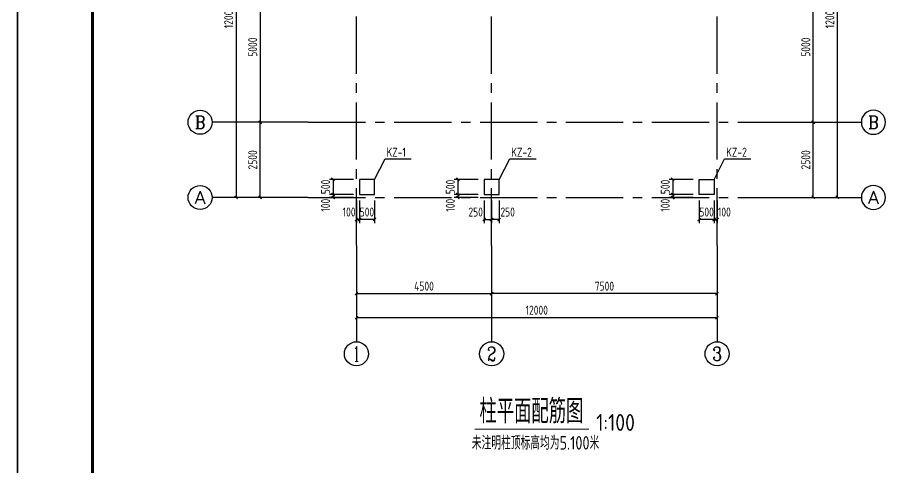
# Model space of a CAD drawing. Header units: millimetres. Extents: x 893615 to 897539, y 39650 to 40458.
# Drawn here: x 895747.4 to 896036.9, y 39944.7 to 40094.4 of the extents above; entities that cross this region are included whole.
import ezdxf
from ezdxf.enums import TextEntityAlignment as Align

# ---------------------------------------------------------------- set-up
doc = ezdxf.new("R2010")
doc.units = ezdxf.units.MM
doc.header["$LTSCALE"] = 1000
doc.header["$MEASUREMENT"] = 0
doc.linetypes.add('CENTER2', pattern=[28.575, 19.05, -3.175, 3.175, -3.175])
for name, color, linetype in [('AXIS', 3, 'Continuous'), ('AXIS_TEXT', 7, 'Continuous'), ('DIM', 7, 'Continuous'), ('DOTE', 1, 'Continuous'), ('PUB_TEXT', 7, 'Continuous'), ('文字', 7, 'Continuous'), ('柱', 2, 'Continuous'), ('柱__钢筋标注', 7, 'Continuous')]:
    doc.layers.add(name, color=color, linetype=linetype)
doc.styles.add('_TCH_AXIS', font='COMPLEX', dxfattribs={"bigfont": 'GBCBIG'})
doc.styles.add('COMPLEX', font='COMPLEX')
doc.styles.add('GBHZ', font='gbenor.shx', dxfattribs={"width": 0.9, "bigfont": 'gbcbig.shx'})
doc.styles.get("Standard").update_dxf_attribs({"font": 'gbenor.shx', "bigfont": 'gbcbig.shx'})
doc.dimstyles.new('Y100', dxfattribs={"dimscale": 0, "dimtxt": 3, "dimasz": 0.01, "dimexe": 1.2, "dimexo": 2, "dimgap": 1, "dimtad": 1, "dimdec": 0, "dimlfac": 100, "dimzin": 0, "dimdsep": 46, "dimtxsty": 'GBHZ', "dimblk": 'DX', "dimcen": 0.09, "dimdle": 1, "dimclrd": 7, "dimclre": 7, "dimclrt": 7, "dimadec": 0, "dimazin": 0, "dimtfac": 1, "dimtdec": 0, "dimtix": 1, "dimtmove": 2, "dimatfit": 3, "dimldrblk": 'DX', "dimfxl": 0, "dimtolj": 1, "dimtzin": 0, "dimarcsym": 0})

# ---------------------------------------------------------------- blocks, each defined once
blk = doc.blocks.new('_AXISO')
blk.add_circle((0, 0), 0.5)
at = {"layer": 'AXIS_TEXT', "style": 'COMPLEX', "width": 1.041667}
blk.add_attdef('A', text='', height=0.56, dxfattribs=at).set_placement((-0.25, -0.28), (0.25, -0.28), align=Align.FIT)
blk = doc.blocks.new('DX')
at = {"color": 0, "linetype": 'ByBlock', "const_width": 40}
blk.add_lwpolyline([(-54, -51), (46, 49)], dxfattribs=at)
blk = doc.blocks.new('*D186')
at = {"layer": 'Defpoints', "color": 0, "transparency": 16777216}
for p in [(895828.21, 40059.51), (895844.21, 40059.51), (895844.21, 40034.51)]:
    blk.add_point(p, dxfattribs=at)
at = {"layer": 'dim', "color": 7, "lineweight": -2, "transparency": 16777216}
for p, q in [((895842.21, 40059.51), (895827.01, 40059.51)), ((895828.21, 40034.52), (895828.21, 40059.5)), ((895842.21, 40034.51), (895827.01, 40034.51))]:
    blk.add_line(p, q, dxfattribs=at)
at = {"layer": 'dim', "color": 7, "lineweight": -2, "transparency": 16777216, "xscale": 0.01, "yscale": 0.01, "zscale": 0.01}
for p, rotation in [((895828.21, 40059.51), 90), ((895828.21, 40034.51), 270)]:
    blk.add_blockref('DX', p, dxfattribs=dict(at, rotation=rotation))
at = {"layer": 'dim', "color": 7, "transparency": 16777216, "insert": (895825.71, 40047.01), "char_height": 3, "attachment_point": 5, "rotation": 90, "style": 'GBHZ'}
blk.add_mtext('\\A1;2500', dxfattribs=at)
blk = doc.blocks.new('*D188')
at = {"layer": 'Defpoints', "color": 0, "transparency": 16777216}
for p in [(895844.21, 40154.51), (895820.21, 40034.51), (895844.21, 40034.51)]:
    blk.add_point(p, dxfattribs=at)
at = {"layer": 'dim', "color": 7, "lineweight": -2, "transparency": 16777216}
for p, q in [((895842.21, 40154.51), (895819.01, 40154.51)), ((895820.21, 40154.5), (895820.21, 40034.52)), ((895842.21, 40034.51), (895819.01, 40034.51))]:
    blk.add_line(p, q, dxfattribs=at)
at = {"layer": 'dim', "color": 7, "lineweight": -2, "transparency": 16777216, "xscale": 0.01, "yscale": 0.01, "zscale": 0.01}
for p, rotation in [((895820.21, 40154.51), 90), ((895820.21, 40034.51), 270)]:
    blk.add_blockref('DX', p, dxfattribs=dict(at, rotation=rotation))
at = {"layer": 'dim', "color": 7, "transparency": 16777216, "insert": (895817.71, 40094.51), "char_height": 3, "attachment_point": 5, "rotation": 90, "style": 'GBHZ'}
blk.add_mtext('\\A1;12000', dxfattribs=at)
blk = doc.blocks.new('*D189')
at = {"layer": 'Defpoints', "color": 0, "transparency": 16777216}
for p in [(895860.21, 40018.51), (895905.21, 40018.51), (895905.21, 40002.51)]:
    blk.add_point(p, dxfattribs=at)
at = {"layer": 'dim', "color": 7, "lineweight": -2, "transparency": 16777216}
for p, q in [((895860.21, 40016.51), (895860.21, 40001.31)), ((895905.21, 40016.51), (895905.21, 40001.31)), ((895860.22, 40002.51), (895905.2, 40002.51))]:
    blk.add_line(p, q, dxfattribs=at)
at = {"layer": 'dim', "color": 7, "lineweight": -2, "transparency": 16777216, "xscale": 0.01, "yscale": 0.01, "zscale": 0.01, "rotation": 180}
blk.add_blockref('DX', (895860.21, 40002.51), dxfattribs=at)
at = {"layer": 'dim', "color": 7, "lineweight": -2, "transparency": 16777216, "xscale": 0.01, "yscale": 0.01, "zscale": 0.01}
blk.add_blockref('DX', (895905.21, 40002.51), dxfattribs=at)
at = {"layer": 'dim', "color": 7, "transparency": 16777216, "insert": (895882.71, 40005.01), "char_height": 3, "attachment_point": 5, "style": 'GBHZ'}
blk.add_mtext('\\A1;4500', dxfattribs=at)
blk = doc.blocks.new('*D190')
at = {"layer": 'Defpoints', "color": 0, "transparency": 16777216}
for p in [(895860.21, 40018.51), (895980.21, 40018.51), (895860.21, 39994.51)]:
    blk.add_point(p, dxfattribs=at)
at = {"layer": 'dim', "color": 7, "lineweight": -2, "transparency": 16777216}
for p, q in [((895860.21, 40016.51), (895860.21, 39993.31)), ((895980.21, 40016.51), (895980.21, 39993.31)), ((895980.2, 39994.51), (895860.22, 39994.51))]:
    blk.add_line(p, q, dxfattribs=at)
at = {"layer": 'dim', "color": 7, "lineweight": -2, "transparency": 16777216, "xscale": 0.01, "yscale": 0.01, "zscale": 0.01, "rotation": 180}
blk.add_blockref('DX', (895860.21, 39994.51), dxfattribs=at)
at = {"layer": 'dim', "color": 7, "lineweight": -2, "transparency": 16777216, "xscale": 0.01, "yscale": 0.01, "zscale": 0.01}
blk.add_blockref('DX', (895980.21, 39994.51), dxfattribs=at)
at = {"layer": 'dim', "color": 7, "transparency": 16777216, "insert": (895920.21, 39997.01), "char_height": 3, "attachment_point": 5, "style": 'GBHZ'}
blk.add_mtext('\\A1;12000', dxfattribs=at)
blk = doc.blocks.new('*D194')
at = {"layer": 'Defpoints', "color": 0, "transparency": 16777216}
for p in [(895996.21, 40059.51), (896012.21, 40059.51), (895996.21, 40034.51)]:
    blk.add_point(p, dxfattribs=at)
at = {"layer": 'dim', "color": 7, "lineweight": -2, "transparency": 16777216}
for p, q in [((895998.21, 40059.51), (896013.41, 40059.51)), ((896012.21, 40034.52), (896012.21, 40059.5)), ((895998.21, 40034.51), (896013.41, 40034.51))]:
    blk.add_line(p, q, dxfattribs=at)
at = {"layer": 'dim', "color": 7, "lineweight": -2, "transparency": 16777216, "xscale": 0.01, "yscale": 0.01, "zscale": 0.01}
for p, rotation in [((896012.21, 40059.51), 90), ((896012.21, 40034.51), 270)]:
    blk.add_blockref('DX', p, dxfattribs=dict(at, rotation=rotation))
at = {"layer": 'dim', "color": 7, "transparency": 16777216, "insert": (896009.71, 40047.01), "char_height": 3, "attachment_point": 5, "rotation": 90, "style": 'GBHZ'}
blk.add_mtext('\\A1;2500', dxfattribs=at)
blk = doc.blocks.new('*D195')
at = {"layer": 'Defpoints', "color": 0, "transparency": 16777216}
for p in [(895996.21, 40109.51), (896012.21, 40109.51), (895996.21, 40059.51)]:
    blk.add_point(p, dxfattribs=at)
at = {"layer": 'dim', "color": 7, "lineweight": -2, "transparency": 16777216}
for p, q in [((895998.21, 40109.51), (896013.41, 40109.51)), ((896012.21, 40059.52), (896012.21, 40109.5)), ((895998.21, 40059.51), (896013.41, 40059.51))]:
    blk.add_line(p, q, dxfattribs=at)
at = {"layer": 'dim', "color": 7, "lineweight": -2, "transparency": 16777216, "xscale": 0.01, "yscale": 0.01, "zscale": 0.01}
for p, rotation in [((896012.21, 40109.51), 90), ((896012.21, 40059.51), 270)]:
    blk.add_blockref('DX', p, dxfattribs=dict(at, rotation=rotation))
at = {"layer": 'dim', "color": 7, "transparency": 16777216, "insert": (896009.71, 40084.51), "char_height": 3, "attachment_point": 5, "rotation": 90, "style": 'GBHZ'}
blk.add_mtext('\\A1;5000', dxfattribs=at)
blk = doc.blocks.new('*D197')
at = {"layer": 'Defpoints', "color": 0, "transparency": 16777216}
for p in [(895996.21, 40154.51), (895996.21, 40034.51), (896020.21, 40034.51)]:
    blk.add_point(p, dxfattribs=at)
at = {"layer": 'dim', "color": 7, "lineweight": -2, "transparency": 16777216}
for p, q in [((895998.21, 40154.51), (896021.41, 40154.51)), ((896020.21, 40154.5), (896020.21, 40034.52)), ((895998.21, 40034.51), (896021.41, 40034.51))]:
    blk.add_line(p, q, dxfattribs=at)
at = {"layer": 'dim', "color": 7, "lineweight": -2, "transparency": 16777216, "xscale": 0.01, "yscale": 0.01, "zscale": 0.01}
for p, rotation in [((896020.21, 40154.51), 90), ((896020.21, 40034.51), 270)]:
    blk.add_blockref('DX', p, dxfattribs=dict(at, rotation=rotation))
at = {"layer": 'dim', "color": 7, "transparency": 16777216, "insert": (896017.71, 40094.51), "char_height": 3, "attachment_point": 5, "rotation": 90, "style": 'GBHZ'}
blk.add_mtext('\\A1;12000', dxfattribs=at)
blk = doc.blocks.new('*D184')
at = {"layer": 'Defpoints', "color": 0, "transparency": 16777216}
for p in [(895844.21, 40109.51), (895828.21, 40059.51), (895844.21, 40059.51)]:
    blk.add_point(p, dxfattribs=at)
at = {"layer": 'dim', "color": 7, "lineweight": -2, "transparency": 16777216}
for p, q in [((895842.21, 40109.51), (895827.01, 40109.51)), ((895828.21, 40109.5), (895828.21, 40059.52)), ((895842.21, 40059.51), (895827.01, 40059.51))]:
    blk.add_line(p, q, dxfattribs=at)
at = {"layer": 'dim', "color": 7, "lineweight": -2, "transparency": 16777216, "xscale": 0.01, "yscale": 0.01, "zscale": 0.01}
for p, rotation in [((895828.21, 40109.51), 90), ((895828.21, 40059.51), 270)]:
    blk.add_blockref('DX', p, dxfattribs=dict(at, rotation=rotation))
at = {"layer": 'dim', "color": 7, "transparency": 16777216, "insert": (895825.71, 40084.51), "char_height": 3, "attachment_point": 5, "rotation": 90, "style": 'GBHZ'}
blk.add_mtext('\\A1;5000', dxfattribs=at)
blk = doc.blocks.new('*D185')
at = {"layer": 'Defpoints', "color": 0, "transparency": 16777216}
for p in [(895905.21, 40018.51), (895980.21, 40018.51), (895905.21, 40002.51)]:
    blk.add_point(p, dxfattribs=at)
at = {"layer": 'dim', "color": 7, "lineweight": -2, "transparency": 16777216}
for p, q in [((895905.21, 40016.51), (895905.21, 40001.31)), ((895980.21, 40016.51), (895980.21, 40001.31)), ((895980.2, 40002.51), (895905.22, 40002.51))]:
    blk.add_line(p, q, dxfattribs=at)
at = {"layer": 'dim', "color": 7, "lineweight": -2, "transparency": 16777216, "xscale": 0.01, "yscale": 0.01, "zscale": 0.01, "rotation": 180}
blk.add_blockref('DX', (895905.21, 40002.51), dxfattribs=at)
at = {"layer": 'dim', "color": 7, "lineweight": -2, "transparency": 16777216, "xscale": 0.01, "yscale": 0.01, "zscale": 0.01}
blk.add_blockref('DX', (895980.21, 40002.51), dxfattribs=at)
at = {"layer": 'dim', "color": 7, "transparency": 16777216, "insert": (895942.71, 40005.01), "char_height": 3, "attachment_point": 5, "style": 'GBHZ'}
blk.add_mtext('\\A1;7500', dxfattribs=at)
blk = doc.blocks.new('*D238')
at = {"layer": 'Defpoints', "color": 0, "transparency": 16777216}
for p in [(895861.21, 40040.51), (895852.45, 40035.51), (895861.21, 40035.51)]:
    blk.add_point(p, dxfattribs=at)
at = {"layer": 'dim', "color": 7, "lineweight": -2, "transparency": 16777216}
for p, q in [((895859.21, 40040.51), (895851.25, 40040.51)), ((895852.45, 40040.52), (895852.45, 40040.53)), ((895852.45, 40040.51), (895852.45, 40035.51)), ((895859.21, 40035.51), (895851.25, 40035.51)), ((895852.45, 40035.5), (895852.45, 40035.49))]:
    blk.add_line(p, q, dxfattribs=at)
at = {"layer": 'dim', "color": 7, "lineweight": -2, "transparency": 16777216, "xscale": 0.01, "yscale": 0.01, "zscale": 0.01}
for p, rotation in [((895852.45, 40040.51), 270), ((895852.45, 40035.51), 90)]:
    blk.add_blockref('DX', p, dxfattribs=dict(at, rotation=rotation))
at = {"layer": 'dim', "color": 7, "transparency": 16777216, "insert": (895849.95, 40038.01), "char_height": 3, "attachment_point": 5, "rotation": 90, "style": 'GBHZ'}
blk.add_mtext('\\A1;500', dxfattribs=at)
blk = doc.blocks.new('*D239')
at = {"layer": 'Defpoints', "color": 0, "transparency": 16777216}
for p in [(895861.21, 40035.51), (895852.45, 40034.51), (895861.21, 40034.51)]:
    blk.add_point(p, dxfattribs=at)
at = {"layer": 'dim', "color": 7, "lineweight": -2, "transparency": 16777216}
for p, q in [((895859.21, 40035.51), (895851.25, 40035.51)), ((895852.45, 40035.52), (895852.45, 40035.53)), ((895852.45, 40035.51), (895852.45, 40034.51)), ((895859.21, 40034.51), (895851.25, 40034.51)), ((895852.45, 40034.5), (895852.45, 40034.49))]:
    blk.add_line(p, q, dxfattribs=at)
at = {"layer": 'dim', "color": 7, "lineweight": -2, "transparency": 16777216, "xscale": 0.01, "yscale": 0.01, "zscale": 0.01}
for p, rotation in [((895852.45, 40035.51), 270), ((895852.45, 40034.51), 90)]:
    blk.add_blockref('DX', p, dxfattribs=dict(at, rotation=rotation))
at = {"layer": 'dim', "color": 7, "transparency": 16777216, "insert": (895849.95, 40031.92), "char_height": 3, "attachment_point": 5, "rotation": 90, "style": 'GBHZ'}
blk.add_mtext('\\A1;100', dxfattribs=at)
blk = doc.blocks.new('*D240')
at = {"layer": 'Defpoints', "color": 0, "transparency": 16777216}
for p in [(895861.21, 40035.51), (895866.21, 40035.51), (895861.21, 40027.16)]:
    blk.add_point(p, dxfattribs=at)
at = {"layer": 'dim', "color": 7, "lineweight": -2, "transparency": 16777216}
for p, q in [((895861.21, 40033.51), (895861.21, 40025.96)), ((895866.21, 40033.51), (895866.21, 40025.96)), ((895861.2, 40027.16), (895861.19, 40027.16)), ((895866.21, 40027.16), (895861.21, 40027.16)), ((895866.22, 40027.16), (895866.23, 40027.16))]:
    blk.add_line(p, q, dxfattribs=at)
at = {"layer": 'dim', "color": 7, "lineweight": -2, "transparency": 16777216, "xscale": 0.01, "yscale": 0.01, "zscale": 0.01}
blk.add_blockref('DX', (895861.21, 40027.16), dxfattribs=at)
at = {"layer": 'dim', "color": 7, "lineweight": -2, "transparency": 16777216, "xscale": 0.01, "yscale": 0.01, "zscale": 0.01, "rotation": 180}
blk.add_blockref('DX', (895866.21, 40027.16), dxfattribs=at)
at = {"layer": 'dim', "color": 7, "transparency": 16777216, "insert": (895863.71, 40029.66), "char_height": 3, "attachment_point": 5, "style": 'GBHZ'}
blk.add_mtext('\\A1;500', dxfattribs=at)
blk = doc.blocks.new('*D241')
at = {"layer": 'Defpoints', "color": 0, "transparency": 16777216}
for p in [(895860.21, 40035.51), (895861.21, 40035.51), (895860.21, 40027.16)]:
    blk.add_point(p, dxfattribs=at)
at = {"layer": 'dim', "color": 7, "lineweight": -2, "transparency": 16777216}
for p, q in [((895860.21, 40033.51), (895860.21, 40025.96)), ((895861.21, 40033.51), (895861.21, 40025.96)), ((895860.2, 40027.16), (895860.19, 40027.16)), ((895861.21, 40027.16), (895860.21, 40027.16)), ((895861.22, 40027.16), (895861.23, 40027.16))]:
    blk.add_line(p, q, dxfattribs=at)
at = {"layer": 'dim', "color": 7, "lineweight": -2, "transparency": 16777216, "xscale": 0.01, "yscale": 0.01, "zscale": 0.01}
blk.add_blockref('DX', (895860.21, 40027.16), dxfattribs=at)
at = {"layer": 'dim', "color": 7, "lineweight": -2, "transparency": 16777216, "xscale": 0.01, "yscale": 0.01, "zscale": 0.01, "rotation": 180}
blk.add_blockref('DX', (895861.21, 40027.16), dxfattribs=at)
at = {"layer": 'dim', "color": 7, "transparency": 16777216, "insert": (895857.79, 40029.66), "char_height": 3, "attachment_point": 5, "style": 'GBHZ'}
blk.add_mtext('\\A1;100', dxfattribs=at)
blk = doc.blocks.new('*D242')
at = {"layer": 'Defpoints', "color": 0, "transparency": 16777216}
for p in [(895902.71, 40040.51), (895893.95, 40035.51), (895902.71, 40035.51)]:
    blk.add_point(p, dxfattribs=at)
at = {"layer": 'dim', "color": 7, "lineweight": -2, "transparency": 16777216}
for p, q in [((895900.71, 40040.51), (895892.75, 40040.51)), ((895893.95, 40040.52), (895893.95, 40040.53)), ((895893.95, 40040.51), (895893.95, 40035.51)), ((895900.71, 40035.51), (895892.75, 40035.51)), ((895893.95, 40035.5), (895893.95, 40035.49))]:
    blk.add_line(p, q, dxfattribs=at)
at = {"layer": 'dim', "color": 7, "lineweight": -2, "transparency": 16777216, "xscale": 0.01, "yscale": 0.01, "zscale": 0.01}
for p, rotation in [((895893.95, 40040.51), 270), ((895893.95, 40035.51), 90)]:
    blk.add_blockref('DX', p, dxfattribs=dict(at, rotation=rotation))
at = {"layer": 'dim', "color": 7, "transparency": 16777216, "insert": (895891.45, 40038.01), "char_height": 3, "attachment_point": 5, "rotation": 90, "style": 'GBHZ'}
blk.add_mtext('\\A1;500', dxfattribs=at)
blk = doc.blocks.new('*D243')
at = {"layer": 'Defpoints', "color": 0, "transparency": 16777216}
for p in [(895902.71, 40035.51), (895893.95, 40034.51), (895902.71, 40034.51)]:
    blk.add_point(p, dxfattribs=at)
at = {"layer": 'dim', "color": 7, "lineweight": -2, "transparency": 16777216}
for p, q in [((895900.71, 40035.51), (895892.75, 40035.51)), ((895893.95, 40035.52), (895893.95, 40035.53)), ((895893.95, 40035.51), (895893.95, 40034.51)), ((895900.71, 40034.51), (895892.75, 40034.51)), ((895893.95, 40034.5), (895893.95, 40034.49))]:
    blk.add_line(p, q, dxfattribs=at)
at = {"layer": 'dim', "color": 7, "lineweight": -2, "transparency": 16777216, "xscale": 0.01, "yscale": 0.01, "zscale": 0.01}
for p, rotation in [((895893.95, 40035.51), 270), ((895893.95, 40034.51), 90)]:
    blk.add_blockref('DX', p, dxfattribs=dict(at, rotation=rotation))
at = {"layer": 'dim', "color": 7, "transparency": 16777216, "insert": (895891.45, 40031.92), "char_height": 3, "attachment_point": 5, "rotation": 90, "style": 'GBHZ'}
blk.add_mtext('\\A1;100', dxfattribs=at)
blk = doc.blocks.new('*D244')
at = {"layer": 'Defpoints', "color": 0, "transparency": 16777216}
for p in [(895905.21, 40035.51), (895907.71, 40035.51), (895905.21, 40027.16)]:
    blk.add_point(p, dxfattribs=at)
at = {"layer": 'dim', "color": 7, "lineweight": -2, "transparency": 16777216}
for p, q in [((895905.21, 40033.51), (895905.21, 40025.96)), ((895907.71, 40033.51), (895907.71, 40025.96)), ((895907.7, 40027.16), (895905.22, 40027.16))]:
    blk.add_line(p, q, dxfattribs=at)
at = {"layer": 'dim', "color": 7, "lineweight": -2, "transparency": 16777216, "xscale": 0.01, "yscale": 0.01, "zscale": 0.01, "rotation": 180}
blk.add_blockref('DX', (895905.21, 40027.16), dxfattribs=at)
at = {"layer": 'dim', "color": 7, "lineweight": -2, "transparency": 16777216, "xscale": 0.01, "yscale": 0.01, "zscale": 0.01}
blk.add_blockref('DX', (895907.71, 40027.16), dxfattribs=at)
at = {"layer": 'dim', "color": 7, "transparency": 16777216, "insert": (895910.53, 40029.66), "char_height": 3, "attachment_point": 5, "style": 'GBHZ'}
blk.add_mtext('\\A1;250', dxfattribs=at)
blk = doc.blocks.new('*D245')
at = {"layer": 'Defpoints', "color": 0, "transparency": 16777216}
for p in [(895902.71, 40035.51), (895905.21, 40035.51), (895905.21, 40027.16)]:
    blk.add_point(p, dxfattribs=at)
at = {"layer": 'dim', "color": 7, "lineweight": -2, "transparency": 16777216}
for p, q in [((895902.71, 40033.51), (895902.71, 40025.96)), ((895905.21, 40033.51), (895905.21, 40025.96)), ((895902.72, 40027.16), (895905.2, 40027.16))]:
    blk.add_line(p, q, dxfattribs=at)
at = {"layer": 'dim', "color": 7, "lineweight": -2, "transparency": 16777216, "xscale": 0.01, "yscale": 0.01, "zscale": 0.01, "rotation": 180}
blk.add_blockref('DX', (895902.71, 40027.16), dxfattribs=at)
at = {"layer": 'dim', "color": 7, "lineweight": -2, "transparency": 16777216, "xscale": 0.01, "yscale": 0.01, "zscale": 0.01}
blk.add_blockref('DX', (895905.21, 40027.16), dxfattribs=at)
at = {"layer": 'dim', "color": 7, "transparency": 16777216, "insert": (895899.89, 40029.66), "char_height": 3, "attachment_point": 5, "style": 'GBHZ'}
blk.add_mtext('\\A1;250', dxfattribs=at)
blk = doc.blocks.new('*D246')
at = {"layer": 'Defpoints', "color": 0, "transparency": 16777216}
for p in [(895974.21, 40040.51), (895965.45, 40035.51), (895974.21, 40035.51)]:
    blk.add_point(p, dxfattribs=at)
at = {"layer": 'dim', "color": 7, "lineweight": -2, "transparency": 16777216}
for p, q in [((895972.21, 40040.51), (895964.25, 40040.51)), ((895965.45, 40040.52), (895965.45, 40040.53)), ((895965.45, 40040.51), (895965.45, 40035.51)), ((895972.21, 40035.51), (895964.25, 40035.51)), ((895965.45, 40035.5), (895965.45, 40035.49))]:
    blk.add_line(p, q, dxfattribs=at)
at = {"layer": 'dim', "color": 7, "lineweight": -2, "transparency": 16777216, "xscale": 0.01, "yscale": 0.01, "zscale": 0.01}
for p, rotation in [((895965.45, 40040.51), 270), ((895965.45, 40035.51), 90)]:
    blk.add_blockref('DX', p, dxfattribs=dict(at, rotation=rotation))
at = {"layer": 'dim', "color": 7, "transparency": 16777216, "insert": (895962.95, 40038.01), "char_height": 3, "attachment_point": 5, "rotation": 90, "style": 'GBHZ'}
blk.add_mtext('\\A1;500', dxfattribs=at)
blk = doc.blocks.new('*D247')
at = {"layer": 'Defpoints', "color": 0, "transparency": 16777216}
for p in [(895974.21, 40035.51), (895965.45, 40034.51), (895974.21, 40034.51)]:
    blk.add_point(p, dxfattribs=at)
at = {"layer": 'dim', "color": 7, "lineweight": -2, "transparency": 16777216}
for p, q in [((895972.21, 40035.51), (895964.25, 40035.51)), ((895965.45, 40035.52), (895965.45, 40035.53)), ((895965.45, 40035.51), (895965.45, 40034.51)), ((895972.21, 40034.51), (895964.25, 40034.51)), ((895965.45, 40034.5), (895965.45, 40034.49))]:
    blk.add_line(p, q, dxfattribs=at)
at = {"layer": 'dim', "color": 7, "lineweight": -2, "transparency": 16777216, "xscale": 0.01, "yscale": 0.01, "zscale": 0.01}
for p, rotation in [((895965.45, 40035.51), 270), ((895965.45, 40034.51), 90)]:
    blk.add_blockref('DX', p, dxfattribs=dict(at, rotation=rotation))
at = {"layer": 'dim', "color": 7, "transparency": 16777216, "insert": (895962.95, 40031.92), "char_height": 3, "attachment_point": 5, "rotation": 90, "style": 'GBHZ'}
blk.add_mtext('\\A1;100', dxfattribs=at)
blk = doc.blocks.new('*D248')
at = {"layer": 'Defpoints', "color": 0, "transparency": 16777216}
for p in [(895974.21, 40035.51), (895979.21, 40035.51), (895974.21, 40027.16)]:
    blk.add_point(p, dxfattribs=at)
at = {"layer": 'dim', "color": 7, "lineweight": -2, "transparency": 16777216}
for p, q in [((895974.21, 40033.51), (895974.21, 40025.96)), ((895979.21, 40033.51), (895979.21, 40025.96)), ((895974.2, 40027.16), (895974.19, 40027.16)), ((895979.21, 40027.16), (895974.21, 40027.16)), ((895979.22, 40027.16), (895979.23, 40027.16))]:
    blk.add_line(p, q, dxfattribs=at)
at = {"layer": 'dim', "color": 7, "lineweight": -2, "transparency": 16777216, "xscale": 0.01, "yscale": 0.01, "zscale": 0.01}
blk.add_blockref('DX', (895974.21, 40027.16), dxfattribs=at)
at = {"layer": 'dim', "color": 7, "lineweight": -2, "transparency": 16777216, "xscale": 0.01, "yscale": 0.01, "zscale": 0.01, "rotation": 180}
blk.add_blockref('DX', (895979.21, 40027.16), dxfattribs=at)
at = {"layer": 'dim', "color": 7, "transparency": 16777216, "insert": (895976.71, 40029.66), "char_height": 3, "attachment_point": 5, "style": 'GBHZ'}
blk.add_mtext('\\A1;500', dxfattribs=at)
blk = doc.blocks.new('*D249')
at = {"layer": 'Defpoints', "color": 0, "transparency": 16777216}
for p in [(895979.21, 40035.51), (895980.21, 40035.51), (895980.21, 40027.16)]:
    blk.add_point(p, dxfattribs=at)
at = {"layer": 'dim', "color": 7, "lineweight": -2, "transparency": 16777216}
for p, q in [((895979.21, 40033.51), (895979.21, 40025.96)), ((895980.21, 40033.51), (895980.21, 40025.96)), ((895979.2, 40027.16), (895979.19, 40027.16)), ((895979.21, 40027.16), (895980.21, 40027.16)), ((895980.22, 40027.16), (895980.23, 40027.16))]:
    blk.add_line(p, q, dxfattribs=at)
at = {"layer": 'dim', "color": 7, "lineweight": -2, "transparency": 16777216, "xscale": 0.01, "yscale": 0.01, "zscale": 0.01}
blk.add_blockref('DX', (895979.21, 40027.16), dxfattribs=at)
at = {"layer": 'dim', "color": 7, "lineweight": -2, "transparency": 16777216, "xscale": 0.01, "yscale": 0.01, "zscale": 0.01, "rotation": 180}
blk.add_blockref('DX', (895980.21, 40027.16), dxfattribs=at)
at = {"layer": 'dim', "color": 7, "transparency": 16777216, "insert": (895982.63, 40029.66), "char_height": 3, "attachment_point": 5, "style": 'GBHZ'}
blk.add_mtext('\\A1;100', dxfattribs=at)

msp = doc.modelspace()

# ---------------------------------------------------------------- linework, layer by layer
for p, q in [((895747.431, 39650.145), (895747.431, 40244.145)), ((895747.431, 40244.145), (895747.431, 39650.145))]:
    msp.add_line(p, q)
at = {"color": 0, "const_width": 1}
msp.add_lwpolyline([(896578.431, 39660.145), (895772.431, 39660.145), (895772.431, 40234.145), (896578.431, 40234.145)], close=True, dxfattribs=at)
at = {"layer": 'AXIS', "color": 0}
for p, q in [((895844.211, 40059.511), (895812.211, 40059.511)), ((895996.211, 40059.511), (896028.211, 40059.511)), ((895844.211, 40034.511), (895812.211, 40034.511)), ((895996.211, 40034.511), (896028.211, 40034.511)), ((895860.211, 40018.511), (895860.211, 39986.511)), ((895905.211, 40018.511), (895905.211, 39986.511)), ((895980.211, 40018.511), (895980.211, 39986.511))]:
    msp.add_line(p, q, dxfattribs=at)
at = {"layer": 'DOTE', "linetype": 'CENTER2', "ltscale": 0.001}
for p, q in [((895860.211, 40018.511), (895860.211, 40170.511)), ((895905.211, 40018.511), (895905.211, 40170.511)), ((895980.211, 40018.511), (895980.211, 40170.511)), ((895844.211, 40059.511), (895996.211, 40059.511)), ((895844.211, 40034.511), (895996.211, 40034.511))]:
    msp.add_line(p, q, dxfattribs=at)
at = {"layer": '文字', "color": 6, "const_width": 0.32}
msp.add_lwpolyline([(895899.548, 39957.43), (895937.553, 39957.43)], dxfattribs=at)
at = {"layer": '柱'}
for points in [[(895866.211, 40035.511), (895866.211, 40040.511), (895861.211, 40040.511), (895861.211, 40035.511), (895866.211, 40035.511)], [(895907.711, 40035.511), (895907.711, 40040.511), (895902.711, 40040.511), (895902.711, 40035.511), (895907.711, 40035.511)], [(895974.211, 40035.511), (895974.211, 40040.511), (895979.211, 40040.511), (895979.211, 40035.511), (895974.211, 40035.511)]]:
    msp.add_lwpolyline(points, dxfattribs=at)
at = {"layer": '柱__钢筋标注'}
for p, q in [((895866.211, 40040.511), (895869.728, 40047.328)), ((895869.728, 40047.328), (895878.465, 40047.328)), ((895907.711, 40040.511), (895911.228, 40047.328)), ((895911.228, 40047.328), (895919.965, 40047.328)), ((895979.211, 40040.511), (895982.728, 40047.328)), ((895982.728, 40047.328), (895991.465, 40047.328))]:
    msp.add_line(p, q, dxfattribs=at)

# ---------------------------------------------------------------- block references
at = {"layer": 'AXIS', "color": 0}
ref = msp.add_blockref('_AXISO', (895808.211, 40059.511), dxfattribs=dict(at, xscale=8, yscale=8, zscale=8))
ref.add_attrib('A', 'B', dxfattribs={"layer": 'AXIS_TEXT', "color": 0, "height": 4.353, "style": '_TCH_AXIS'}).set_placement((895806.449, 40057.335), (895809.972, 40057.335), align=Align.FIT)
ref = msp.add_blockref('_AXISO', (896032.211, 40059.511), dxfattribs=dict(at, xscale=-8, yscale=8, zscale=8))
ref.add_attrib('A', 'B', dxfattribs={"layer": 'AXIS_TEXT', "color": 0, "height": 4.353, "style": '_TCH_AXIS'}).set_placement((896030.449, 40057.335), (896033.972, 40057.335), align=Align.FIT)
ref = msp.add_blockref('_AXISO', (895808.211, 40034.511), dxfattribs=dict(at, xscale=8, yscale=8, zscale=8))
ref.add_attrib('A', 'A', dxfattribs={"layer": 'AXIS_TEXT', "color": 0, "height": 4.252, "style": '_TCH_AXIS'}).set_placement((895806.388, 40032.386), (895810.033, 40032.386), align=Align.FIT)
ref = msp.add_blockref('_AXISO', (896032.211, 40034.511), dxfattribs=dict(at, xscale=-8, yscale=8, zscale=8))
ref.add_attrib('A', 'A', dxfattribs={"layer": 'AXIS_TEXT', "color": 0, "height": 4.252, "style": '_TCH_AXIS'}).set_placement((896030.388, 40032.386), (896034.033, 40032.386), align=Align.FIT)
ref = msp.add_blockref('_AXISO', (895860.211, 39982.511), dxfattribs=dict(at, xscale=8, yscale=8, zscale=8))
ref.add_attrib('A', '1', dxfattribs={"layer": 'AXIS_TEXT', "color": 0, "height": 5.147, "style": '_TCH_AXIS'}).set_placement((895859.108, 39979.938), (895861.314, 39979.938), align=Align.FIT)
ref = msp.add_blockref('_AXISO', (895905.211, 39982.511), dxfattribs=dict(at, xscale=8, yscale=8, zscale=8))
ref.add_attrib('A', '2', dxfattribs={"layer": 'AXIS_TEXT', "color": 0, "height": 4.659, "style": '_TCH_AXIS'}).set_placement((895903.657, 39980.182), (895906.764, 39980.182), align=Align.FIT)
ref = msp.add_blockref('_AXISO', (895980.211, 39982.511), dxfattribs=dict(at, xscale=8, yscale=8, zscale=8))
ref.add_attrib('A', '3', dxfattribs={"layer": 'AXIS_TEXT', "color": 0, "height": 4.659, "style": '_TCH_AXIS'}).set_placement((895978.657, 39980.182), (895981.764, 39980.182), align=Align.FIT)

# ---------------------------------------------------------------- texts
at = {"layer": 'PUB_TEXT', "width": 0.9}
msp.add_text('未注明柱顶标高均为5.100米', height=4.5, dxfattribs=at).set_placement((895898.633, 39950.631))
at = {"layer": '文字', "color": 6, "style": 'GBHZ'}
for s, height, p in [('柱平面配筋图', 8, (895901.155, 39959.381)), ('1:100', 5.6, (895940.002, 39956.865))]:
    msp.add_text(s, height=height, dxfattribs=at).set_placement(p)
at = {"layer": '柱__钢筋标注', "width": 0.9}
for s, p in [('KZ-1', (895870.235, 40048.052)), ('KZ-2', (895911.735, 40048.052)), ('KZ-2', (895983.235, 40048.052))]:
    msp.add_text(s, height=3, dxfattribs=at).set_placement(p)

# ---------------------------------------------------------------- dimensions: what is measured, and where the dimension line sits
at = {"layer": 'dim'}
for base, p1, p2, angle, picture, middle in [((895820.211, 40034.511), (895844.211, 40154.511), (895844.211, 40034.511), 90, '*D188', (895817.711, 40094.511)), ((896020.211, 40034.511), (895996.211, 40154.511), (895996.211, 40034.511), 90, '*D197', (896017.711, 40094.511)), ((895828.211, 40059.511), (895844.211, 40109.511), (895844.211, 40059.511), 270, '*D184', (895825.711, 40084.511)), ((896012.211, 40109.511), (895996.211, 40059.511), (895996.211, 40109.511), 90, '*D195', (896009.711, 40084.511)), ((895828.211, 40059.511), (895844.211, 40034.511), (895844.211, 40059.511), 90, '*D186', (895825.711, 40047.011)), ((896012.211, 40059.511), (895996.211, 40034.511), (895996.211, 40059.511), 90, '*D194', (896009.711, 40047.011)), ((895852.452, 40035.511), (895861.211, 40040.511), (895861.211, 40035.511), 90, '*D238', (895849.952, 40038.011)), ((895893.952, 40035.511), (895902.711, 40040.511), (895902.711, 40035.511), 90, '*D242', (895891.452, 40038.011)), ((895965.452, 40035.511), (895974.211, 40040.511), (895974.211, 40035.511), 90, '*D246', (895962.952, 40038.011)), ((895905.211, 40002.511), (895980.211, 40018.511), (895905.211, 40018.511), 180, '*D185', (895942.711, 40005.011))]:
    dim = msp.add_linear_dim(base=base, p1=p1, p2=p2, angle=angle, dimstyle='Y100', override={"dimscale": 1}, dxfattribs=at)
    dim.commit()
    dim.dimension.update_dxf_attribs({"geometry": picture, "text_midpoint": middle})
for base, p1, p2, angle, picture, middle in [((895852.452, 40034.511), (895861.211, 40035.511), (895861.211, 40034.511), 90, '*D239', (895849.952, 40031.925)), ((895893.952, 40034.511), (895902.711, 40035.511), (895902.711, 40034.511), 90, '*D243', (895891.452, 40031.925)), ((895905.211, 40027.164), (895902.711, 40035.511), (895905.211, 40035.511), 180, '*D245', (895899.891, 40029.664)), ((895965.452, 40034.511), (895974.211, 40035.511), (895974.211, 40034.511), 90, '*D247', (895962.952, 40031.925)), ((895980.211, 40027.164), (895979.211, 40035.511), (895980.211, 40035.511), 180, '*D249', (895982.633, 40029.664))]:
    dim = msp.add_linear_dim(base=base, p1=p1, p2=p2, angle=angle, dimstyle='Y100', override={"dimscale": 1}, dxfattribs=at)
    dim.commit()
    dim.dimension.update_dxf_attribs({"geometry": picture, "text_midpoint": middle, "dimtype": 160})
for base, p1, p2, picture, middle in [((895860.211, 40027.164), (895861.211, 40035.511), (895860.211, 40035.511), '*D241', (895857.788, 40029.664)), ((895905.211, 40027.164), (895907.711, 40035.511), (895905.211, 40035.511), '*D244', (895910.531, 40029.664))]:
    dim = msp.add_linear_dim(base=base, p1=p1, p2=p2, dimstyle='Y100', override={"dimscale": 1}, dxfattribs=at)
    dim.commit()
    dim.dimension.update_dxf_attribs({"geometry": picture, "text_midpoint": middle, "dimtype": 160})
for base, p1, p2, picture, middle in [((895861.211, 40027.164), (895866.211, 40035.511), (895861.211, 40035.511), '*D240', (895863.711, 40029.664)), ((895974.211, 40027.164), (895979.211, 40035.511), (895974.211, 40035.511), '*D248', (895976.711, 40029.664)), ((895905.211, 40002.511), (895860.211, 40018.511), (895905.211, 40018.511), '*D189', (895882.711, 40005.011)), ((895860.211, 39994.511), (895980.211, 40018.511), (895860.211, 40018.511), '*D190', (895920.211, 39997.011))]:
    dim = msp.add_linear_dim(base=base, p1=p1, p2=p2, dimstyle='Y100', override={"dimscale": 1}, dxfattribs=at)
    dim.commit()
    dim.dimension.update_dxf_attribs({"geometry": picture, "text_midpoint": middle})

doc.saveas('drawing.dxf')
